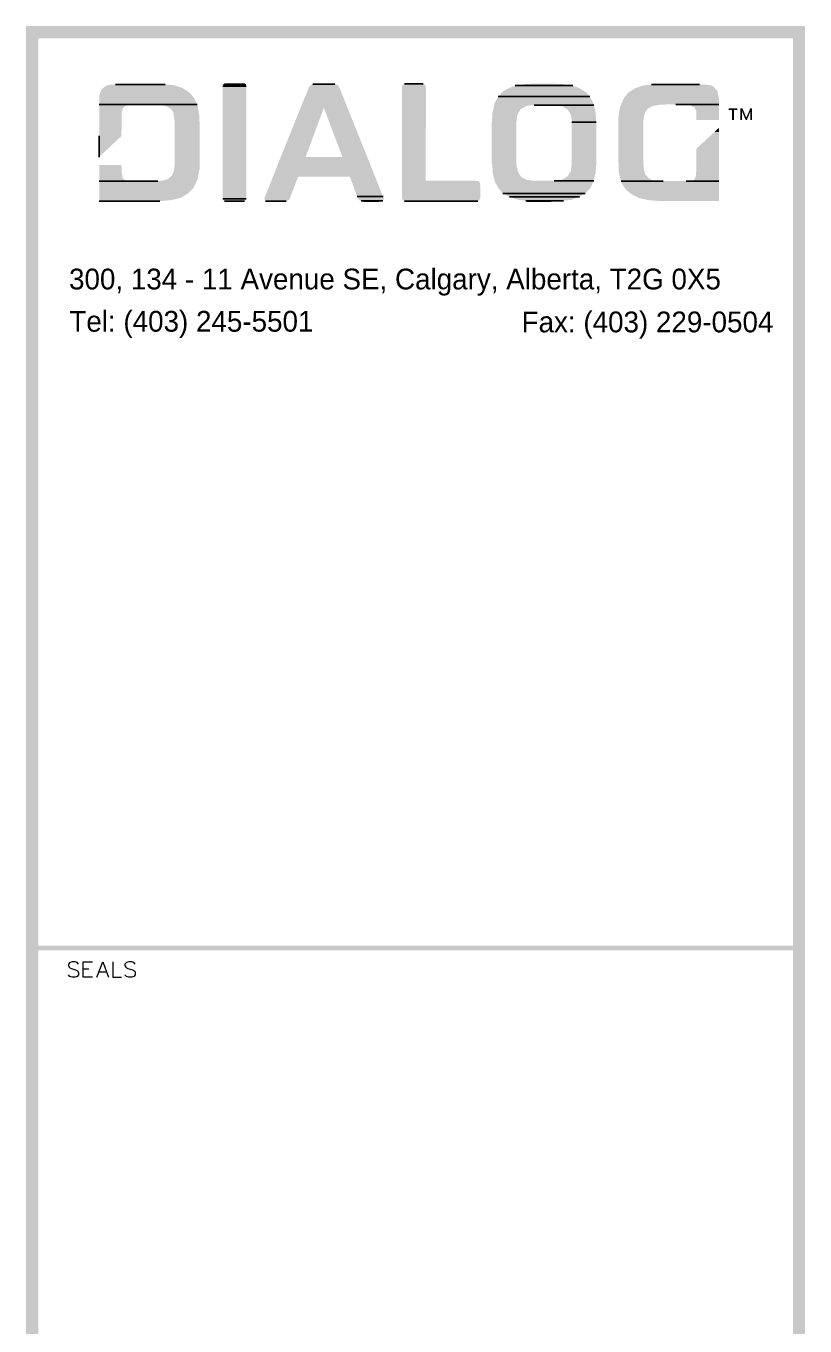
# Model space of a CAD drawing. Header units: inches. Extents: x 0.9 to 46, y 0.8 to 32.4.
# Drawn here: x 42.02 to 46.05, y 25.63 to 32.35 of the extents above; entities that cross this region are included whole.
import ezdxf

# ---------------------------------------------------------------- set-up
doc = ezdxf.new("R2010")
doc.units = ezdxf.units.IN
doc.header["$MEASUREMENT"] = 0
for name, color, linetype in [('PDF_Geometry', 7, 'Continuous'), ('PDF_Solid Fills', 7, 'Continuous'), ('PDF_Text', 7, 'Continuous')]:
    doc.layers.add(name, color=color, linetype=linetype)

msp = doc.modelspace()

# ---------------------------------------------------------------- linework, layer by layer
at = {"layer": 'PDF_Geometry', "color": 9, "lineweight": 20, "true_color": 0xc0c0c0}
for points in [[(42.50254494651688, 32.05119283750216), (42.48435806984266, 32.05119283750216), (42.74247646331786, 32.05119283750216)], [(42.50254494651688, 32.05119283750216), (42.74247646331786, 32.05119283750216)], [(43.04270789114528, 32.04927974277072), (43.1577056171502, 32.04927974277072)], [(43.04270789114528, 32.04927974277072), (43.1577056171502, 32.04927974277072)], [(43.04749374675644, 32.05278812270588), (43.15248361375491, 32.05278812270588)], [(43.04749374675644, 32.05278812270588), (43.15246476067436, 32.05278812270588)], [(43.50757462486161, 32.05278812270588), (43.50406624173588, 32.05278812270588), (43.61764930391841, 32.05278812270588)], [(43.50757462486161, 32.05278812270588), (43.61757464776145, 32.05278812270588)], [(43.98584237325986, 32.0543834079096), (43.97914030572997, 32.0543834079096), (44.07422179889785, 32.0543834079096)], [(43.98584237325986, 32.0543834079096), (44.07422179889785, 32.0543834079096)], [(45.26238834895558, 32.05119283750216), (45.25409411021868, 32.05119283750216), (45.50263767528428, 32.05119283750216)], [(45.29748462343746, 32.05119283750216), (45.26238834895558, 32.05119283750216), (45.30259140576362, 32.05119283750216)], [(45.26238834895558, 32.05119283750216), (45.50263767528428, 32.05119283750216)], [(43.03919951121012, 32.04098550722439), (43.16086489763365, 32.04098550722439)], [(43.03919951121012, 32.04098550722439), (43.16086489763365, 32.04098550722439)], [(44.46251172245767, 31.98770235606829), (44.93583923949559, 31.98770235606829)], [(44.46251172245767, 31.98770235606829), (44.93583923949559, 31.98770235606829)], [(44.55248643329938, 32.04449388715955), (44.54929586289194, 32.04449388715955), (44.84761419598791, 32.04449388715955)], [(44.55248643329938, 32.04449388715955), (44.84761419598791, 32.04449388715955)], [(42.40076762019368, 31.94622494077152), (42.63410295811546, 31.94622494077152)], [(42.40076762019368, 31.94622494077152), (42.63910073460367, 31.94622494077152), (42.63431487899251, 31.94622494077152)], [(42.63910073460367, 31.94622494077152), (42.90742957554393, 31.94622494077152)], [(42.63910073460367, 31.94622494077152), (42.9074328139729, 31.94622494077152)], [(42.66239439360406, 31.94622494077152), (42.90742957554393, 31.94622494077152)], [(42.66239439360406, 31.94622494077152), (42.90739542686886, 31.94622494077152)], [(44.6475648060894, 31.9443087288528), (44.9557757771227, 31.9443087288528)], [(44.6475648060894, 31.9443087288528), (44.95589101095411, 31.9443087288528)], [(45.38076038074599, 31.94622494077152), (45.60250502406331, 31.94622494077152)], [(45.38076038074599, 31.94622494077152), (45.60241792787233, 31.94622494077152)], [(45.39096771102376, 31.94622494077152), (45.60250502406331, 31.94622494077152)], [(45.39096771102376, 31.94622494077152), (45.60262950735834, 31.94622494077152)], [(44.84410581286217, 31.85609132676124), (44.84251052765845, 31.85609132676124), (44.96917679818576, 31.85609132676124)], [(44.84410581286217, 31.85609132676124), (44.96911140106413, 31.85609132676124)], [(42.40076762019368, 31.67607959323777), (42.40076762019368, 31.7844217957539)], [(42.40076762019368, 31.6744188790067), (42.40076762019368, 31.67607647924105)], [(42.40076762019368, 31.55110520243326), (42.70409609642876, 31.55110520243326)], [(42.40076762019368, 31.55110520243326), (42.70418961842854, 31.55110520243326)], [(44.7509405348036, 31.55276280266761), (44.95593468348185, 31.55276280266761)], [(44.7509405348036, 31.55276280266761), (44.95593468348185, 31.55276280266761)], [(45.09743523353895, 31.55110520243326), (45.31410751440366, 31.55110520243326)], [(45.09743523353895, 31.55110520243326), (45.31407621171739, 31.55110520243326)], [(45.43595662344296, 31.55110520243326), (45.43404041152424, 31.55110520243326), (45.60250502406331, 31.55110520243326)], [(45.4474414325873, 31.55110520243326), (45.43595662344296, 31.55110520243326), (45.60250502406331, 31.55110520243326)], [(45.43595662344296, 31.55110520243326), (45.60261416071467, 31.55110520243326)], [(45.4474414325873, 31.55110520243326), (45.602433274516, 31.55110520243326)], [(42.40076762019368, 31.44776063282966), (42.69909839332368, 31.44776063282966)], [(42.40076762019368, 31.44776063282966), (42.71407913917859, 31.44776063282966), (42.69908595328966, 31.44776063282966)], [(42.40076762019368, 31.44776063282966), (42.53576863055864, 31.44776063282966)], [(42.40076762019368, 31.44776063282966), (42.53576863055864, 31.44776063282966)], [(42.40076762019368, 31.44776063282966), (42.69908595328966, 31.44776063282966), (42.53604593579504, 31.44776063282966)], [(43.03919951121012, 31.45943861824989), (43.16086489763365, 31.45943861824989)], [(43.03919951121012, 31.45943861824989), (43.16086489763365, 31.45943861824989)], [(43.04908903196016, 31.44776063282966), (43.15076358043882, 31.44776063282966)], [(43.04908903196016, 31.44776063282966), (43.15246476067436, 31.44776063282966), (43.15086947547064, 31.44776063282966)], [(43.04908903196016, 31.44776063282966), (43.1409799547206, 31.44776063282966)], [(43.04908903196016, 31.44776063282966), (43.15086947547064, 31.44776063282966), (43.1409799547206, 31.44776063282966)], [(43.05929948261578, 31.44776063282966), (43.13930048312611, 31.44776063282966)], [(43.05929948261578, 31.44776063282966), (43.1409799547206, 31.44776063282966), (43.13906374280187, 31.44776063282966)], [(43.26094415452745, 31.44776063282966), (43.3676039628866, 31.44776063282966)], [(43.26094415452745, 31.44776063282966), (43.3676039628866, 31.44776063282966)], [(43.26094415452745, 31.44776063282966), (43.3608083861192, 31.44776063282966)], [(43.26094415452745, 31.44776063282966), (43.36751045364909, 31.44776063282966), (43.3608083861192, 31.44776063282966)], [(43.26764310487005, 31.44776063282966), (43.26931317066298, 31.44776063282966)], [(43.7341051237901, 31.47108544455952), (43.86743619279437, 31.47108544455952)], [(43.7341051237901, 31.47108544455952), (43.86743619279437, 31.47108544455952)], [(43.7542050920052, 31.44942134706073), (43.864279771062, 31.44942134706073)], [(43.7542050920052, 31.44942134706073), (43.86587505626572, 31.44942134706073), (43.864279771062, 31.44942134706073)], [(43.76760611306826, 31.44776063282966), (43.84577508805063, 31.44776063282966)], [(43.76760611306826, 31.44776063282966), (43.84593716902733, 31.44776063282966)], [(43.97914030572997, 31.44776063282966), (44.35403232860459, 31.44776063282966)], [(43.97914030572997, 31.44776063282966), (44.35754382572703, 31.44776063282966), (44.35403232860459, 31.44776063282966)], [(43.98073559093369, 31.44776063282966), (44.35243704340087, 31.44776063282966)], [(43.98073559093369, 31.44776063282966), (44.35403232860459, 31.44776063282966), (44.35243704340087, 31.44776063282966)], [(43.98584237325986, 31.44776063282966), (44.35243704340087, 31.44776063282966)], [(43.98584237325986, 31.44776063282966), (44.35249634015189, 31.44776063282966)], [(44.08761969958305, 31.44776063282966), (44.35243704340087, 31.44776063282966), (44.34924647299342, 31.44776063282966)], [(44.48580538145806, 31.48777051017125), (44.9107868647035, 31.48777051017125)], [(44.48580538145806, 31.48777051017125), (44.91238214990722, 31.48777051017125), (44.9107868647035, 31.48777051017125)], [(44.52090165593994, 31.46942473032845), (44.88255918319278, 31.46942473032845)], [(44.52090165593994, 31.46942473032845), (44.88255918319278, 31.46942473032845)], [(44.60576958126492, 31.44942134706073), (44.7876320944892, 31.44942134706073)], [(44.60576958126492, 31.44942134706073), (44.79911690044297, 31.44942134706073), (44.7876320944892, 31.44942134706073)], [(44.61246853160752, 31.44776063282966), (44.65075537649684, 31.44776063282966)], [(44.61246853160752, 31.44776063282966), (44.73594423172739, 31.44776063282966), (44.65075537649684, 31.44776063282966)], [(44.64596952088568, 31.44776063282966), (44.65075537649684, 31.44776063282966), (44.6475648060894, 31.44776063282966)]]:
    msp.add_lwpolyline(points, close=True, dxfattribs=at)
at = {"layer": 'PDF_Geometry', "lineweight": 9}
for points in [[(42.29420132107204, 27.50450225964652), (42.28750237072944, 27.51283077149073), (42.27601444758839, 27.51614908914672), (42.26101814132161, 27.51614908914672), (42.24921552584011, 27.51283077149073), (42.24251345831023, 27.50450225964652), (42.24251345831023, 27.49783446841451), (42.24602495543267, 27.48950907375759), (42.24921552584011, 27.48615647980372), (42.25750976138644, 27.48283816214773), (42.27920501799584, 27.47451276749081), (42.28750237072944, 27.47116329391479), (42.2910107506646, 27.46784497625881), (42.29420132107204, 27.45948530530399), (42.29420132107204, 27.44949919641601), (42.28750237072944, 27.44117068457179), (42.27601444758839, 27.43782120780521), (42.26101814132161, 27.43782120780521), (42.24921552584011, 27.44117068457179), (42.24251345831023, 27.44949919641601)], [(42.36598915523953, 27.43782120780521), (42.31749186288516, 27.43782120780521), (42.31749186288516, 27.51614908914672), (42.36598915523953, 27.51614908914672)], [(42.31749186288516, 27.47948868857171), (42.34748446903758, 27.47948868857171)], [(42.38927969705264, 27.43782120780521), (42.41927230320506, 27.51614908914672), (42.44926179536078, 27.43782120780521)], [(42.47096016915744, 27.51614908914672), (42.47096016915744, 27.43782120780521), (42.51594596438937, 27.43782120780521)], [(42.58741598902913, 27.50450225964652), (42.57911863629553, 27.51283077149073), (42.56922911235491, 27.51614908914672), (42.55423280927869, 27.51614908914672), (42.54242707660993, 27.51283077149073), (42.53413283787303, 27.50450225964652), (42.53413283787303, 27.49783446841451), (42.53923650620249, 27.48950907375759), (42.54242707660993, 27.48615647980372), (42.54912914413981, 27.48283816214773), (42.57241968276235, 27.47451276749081), (42.57911863629553, 27.47116329391479), (42.58422541862169, 27.46784497625881), (42.58741598902913, 27.45948530530399), (42.58741598902913, 27.44949919641601), (42.57911863629553, 27.44117068457179), (42.56922911235491, 27.43782120780521), (42.55423280927869, 27.43782120780521), (42.54242707660993, 27.44117068457179), (42.53413283787303, 27.44949919641601)], [(42.39917233498996, 27.46449238230493), (42.43745917987929, 27.46449238230493)]]:
    msp.add_lwpolyline(points, dxfattribs=at)
at = {"layer": 'PDF_Solid Fills', "lineweight": 9, "transparency": 33554559}
for points in [[(42.02268502691162, 0.7549814785618252), (42.0858576956272, 0.8183175331974029), (42.02268502691162, 32.35270174100558)], [(42.0858576956272, 0.8183175331974029), (42.02268502691162, 32.35270174100558), (42.0858576956272, 32.28952907228999)], [(42.02268502691162, 32.35270174100558), (42.0858576956272, 32.28952907228999), (46.04758959590169, 32.35270174100558)], [(42.0858576956272, 32.28952907228999), (46.04758959590169, 32.35270174100558), (45.98569128248426, 32.28952907228999)], [(46.04758959590169, 32.35270174100558), (45.98569128248426, 32.28952907228999), (46.04758959590169, 0.7549814785618252)], [(45.98569128248426, 32.28952907228999), (46.04758959590169, 0.7549814785618252), (45.98569128248426, 0.8183175331974029)], [(42.05426980427106, 27.59948716148588), (42.05426980427106, 27.57616234656545), (46.01568389182726, 27.59948716148588)], [(42.05426980427106, 27.57616234656545), (46.01568389182726, 27.59948716148588), (46.01568389182726, 27.57616234656545)]]:
    msp.add_solid(points, dxfattribs=at)
at = {"layer": 'PDF_Solid Fills', "lineweight": 20, "transparency": 33554559}
for points in [[(42.44415813022189, 32.04608917236328), (42.43745917987929, 32.04449388715955), (42.79416432607968, 32.04449388715955)], [(42.45755914809438, 32.04927974277072), (42.44415813022189, 32.04608917236328), (42.78905754375351, 32.04608917236328)], [(42.44415813022189, 32.04608917236328), (42.78905754375351, 32.04608917236328), (42.79416432607968, 32.04449388715955)], [(42.48435806984266, 32.05119283750216), (42.45755914809438, 32.04927974277072), (42.76098114951981, 32.04927974277072)], [(42.45755914809438, 32.04927974277072), (42.76098114951981, 32.04927974277072), (42.78905754375351, 32.04608917236328)], [(42.48435806984266, 32.05119283750216), (42.74247646331786, 32.05119283750216), (42.76098114951981, 32.04927974277072)], [(42.5325375526693, 32.05278812270588), (42.50254494651688, 32.05119283750216), (42.7376906077067, 32.05119283750216)], [(42.5325375526693, 32.05278812270588), (42.70578490363226, 32.05278812270588), (42.7376906077067, 32.05119283750216)], [(43.04270789114528, 32.04927974277072), (43.03919951121012, 32.04098550722439), (43.16075899622069, 32.04098550722439)], [(43.04749374675644, 32.05278812270588), (43.04270789114528, 32.04927974277072), (43.15756842581325, 32.04927974277072)], [(43.04270789114528, 32.04927974277072), (43.15756842581325, 32.04927974277072), (43.16075899622069, 32.04098550722439)], [(43.05929948261578, 32.0543834079096), (43.04749374675644, 32.05278812270588), (43.14927419026692, 32.05278812270588)], [(43.04749374675644, 32.05278812270588), (43.15246476067436, 32.05278812270588), (43.15756842581325, 32.04927974277072)], [(43.05929948261578, 32.0543834079096), (43.1409799547206, 32.0543834079096), (43.14927419026692, 32.05278812270588)], [(43.49257831859482, 32.04608917236328), (43.48906993865966, 32.04289860195583), (43.63743146260579, 32.04289860195583)], [(43.50406624173588, 32.05278812270588), (43.49257831859482, 32.04608917236328), (43.63583617740207, 32.04608917236328)], [(43.49257831859482, 32.04608917236328), (43.63583617740207, 32.04608917236328), (43.63743146260579, 32.04289860195583)], [(43.50406624173588, 32.05278812270588), (43.61764930391841, 32.05278812270588), (43.63583617740207, 32.04608917236328)], [(43.51268140718777, 32.0543834079096), (43.50757462486161, 32.05278812270588), (43.61095035038524, 32.05278812270588)], [(43.51268140718777, 32.0543834079096), (43.60743885326279, 32.0543834079096), (43.61095035038524, 32.05278812270588)], [(43.96925078497992, 32.047684457567), (43.96574240504476, 32.03939022202067), (44.08761969958305, 32.03939022202067)], [(43.97914030572997, 32.05278812270588), (43.96925078497992, 32.04927974277072), (44.08251603444417, 32.04927974277072)], [(43.96925078497992, 32.04927974277072), (43.96925078497992, 32.047684457567), (44.08570660485161, 32.047684457567)], [(43.96925078497992, 32.04927974277072), (44.08251603444417, 32.04927974277072), (44.08570660485161, 32.047684457567)], [(43.96925078497992, 32.047684457567), (44.08570660485161, 32.047684457567), (44.08761969958305, 32.03939022202067)], [(43.97914030572997, 32.0543834079096), (43.97914030572997, 32.05278812270588), (44.07741236930529, 32.05278812270588)], [(43.97914030572997, 32.0543834079096), (44.07422179889785, 32.0543834079096), (44.07741236930529, 32.05278812270588)], [(43.97914030572997, 32.05278812270588), (44.07741236930529, 32.05278812270588), (44.08251603444417, 32.04927974277072)], [(44.59428477531115, 32.05119283750216), (44.55248643329938, 32.04449388715955), (44.84251052765845, 32.04449388715955)], [(44.59747534571859, 32.05278812270588), (44.59428477531115, 32.05119283750216), (44.80262839756541, 32.05119283750216)], [(44.59428477531115, 32.05119283750216), (44.80262839756541, 32.05119283750216), (44.84251052765845, 32.04449388715955)], [(44.65075537649684, 32.0543834079096), (44.59747534571859, 32.05278812270588), (44.78922737969292, 32.05278812270588)], [(44.59747534571859, 32.05278812270588), (44.78922737969292, 32.05278812270588), (44.80262839756541, 32.05119283750216)], [(44.65075537649684, 32.0543834079096), (44.7509405348036, 32.0543834079096), (44.78922737969292, 32.05278812270588)], [(45.21931564845509, 32.04608917236328), (45.21070048300319, 32.04449388715955), (45.56262289397027, 32.04449388715955)], [(45.24739204268879, 32.04927974277072), (45.21931564845509, 32.04608917236328), (45.56070668205155, 32.04608917236328)], [(45.21931564845509, 32.04608917236328), (45.56070668205155, 32.04608917236328), (45.56262289397027, 32.04449388715955)], [(45.25409411021868, 32.05119283750216), (45.24739204268879, 32.04927974277072), (45.53741614023844, 32.04927974277072)], [(45.24739204268879, 32.04927974277072), (45.53741614023844, 32.04927974277072), (45.56070668205155, 32.04608917236328)], [(45.25409411021868, 32.05119283750216), (45.50263767528428, 32.05119283750216), (45.53741614023844, 32.04927974277072)], [(42.40268071492513, 31.99759188000891), (42.40076762019368, 31.98259557374212), (42.88924270206027, 31.98259557374212)], [(42.40076762019368, 31.98259557374212), (42.40076762019368, 31.97780971813096), (42.89243327246771, 31.97780971813096)], [(42.40076762019368, 31.98259557374212), (42.88924270206027, 31.98259557374212), (42.89243327246771, 31.97780971813096)], [(42.40746657053629, 32.0109928978814), (42.40268071492513, 31.99759188000891), (42.8774369693915, 31.99759188000891)], [(42.40268071492513, 31.99759188000891), (42.8774369693915, 31.99759188000891), (42.88924270206027, 31.98259557374212)], [(42.4141655208789, 32.02598920095761), (42.40746657053629, 32.0109928978814), (42.86435687504344, 32.0109928978814)], [(42.40746657053629, 32.0109928978814), (42.86435687504344, 32.0109928978814), (42.8774369693915, 31.99759188000891)], [(42.4224628736125, 32.03268815449078), (42.4141655208789, 32.02598920095761), (42.8407454097059, 32.02598920095761)], [(42.4141655208789, 32.02598920095761), (42.8407454097059, 32.02598920095761), (42.86435687504344, 32.0109928978814)], [(42.43745917987929, 32.04449388715955), (42.4224628736125, 32.03268815449078), (42.83085588576528, 32.03268815449078)], [(42.4224628736125, 32.03268815449078), (42.83085588576528, 32.03268815449078), (42.8407454097059, 32.02598920095761)], [(42.43745917987929, 32.04449388715955), (42.79416432607968, 32.04449388715955), (42.83085588576528, 32.03268815449078)], [(43.03919951121012, 32.04098550722439), (43.03919951121012, 32.03109286928706), (43.16075899622069, 32.03109286928706)], [(43.03919951121012, 32.04098550722439), (43.16075899622069, 32.04098550722439), (43.16075899622069, 32.03109286928706)], [(43.03919951121012, 32.03109286928706), (43.03919951121012, 32.02949758408334), (43.16075899622069, 32.02949758408334)], [(43.03919951121012, 32.03109286928706), (43.16075899622069, 32.03109286928706), (43.16075899622069, 32.02949758408334)], [(43.03919951121012, 32.02949758408334), (43.03919951121012, 32.00939761267767), (43.16075899622069, 32.00939761267767)], [(43.03919951121012, 32.02949758408334), (43.16075899622069, 32.02949758408334), (43.16075899622069, 32.00939761267767)], [(43.03919951121012, 32.00939761267767), (43.03919951121012, 31.80274586376508), (43.16075899622069, 31.80274586376508)], [(43.03919951121012, 32.00939761267767), (43.16075899622069, 32.00939761267767), (43.16075899622069, 31.80274586376508)], [(43.48268879784477, 32.02949758408334), (43.44089357302029, 31.92931554296387), (43.68433346975644, 31.92931554296387)], [(43.48906993865966, 32.04289860195583), (43.48268879784477, 32.03109286928706), (43.64253512774467, 32.03109286928706)], [(43.48268879784477, 32.03109286928706), (43.48268879784477, 32.02949758408334), (43.64413041294839, 32.02949758408334)], [(43.48268879784477, 32.03109286928706), (43.64253512774467, 32.03109286928706), (43.64413041294839, 32.02949758408334)], [(43.48268879784477, 32.02949758408334), (43.64413041294839, 32.02949758408334), (43.68433346975644, 31.92931554296387)], [(43.48906993865966, 32.04289860195583), (43.63743146260579, 32.04289860195583), (43.64253512774467, 32.03109286928706)], [(43.96574240504476, 32.03939022202067), (43.96574240504476, 32.03268815449078), (44.08921498478677, 32.03268815449078)], [(43.96574240504476, 32.03939022202067), (44.08761969958305, 32.03939022202067), (44.08921498478677, 32.03268815449078)], [(43.96574240504476, 32.03268815449078), (43.96574240504476, 32.03109286928706), (44.08921498478677, 32.03109286928706)], [(43.96574240504476, 32.03268815449078), (44.08921498478677, 32.03268815449078), (44.08921498478677, 32.03109286928706)], [(43.96574240504476, 32.03109286928706), (43.96574240504476, 31.55276280266761), (44.08761969958305, 31.55276280266761)], [(43.96574240504476, 32.03109286928706), (44.08921498478677, 32.03109286928706), (44.08761969958305, 31.55276280266761)], [(44.46251172245767, 31.98770235606829), (44.4443279661613, 31.95451917950842), (44.95418049191898, 31.95451917950842)], [(44.48421009625434, 32.0109928978814), (44.46251172245767, 31.98770235606829), (44.93599361843533, 31.98770235606829)], [(44.46251172245767, 31.98770235606829), (44.93599361843533, 31.98770235606829), (44.95418049191898, 31.95451917950842)], [(44.48931376139323, 32.01609656302028), (44.48421009625434, 32.0109928978814), (44.91589364702966, 32.0109928978814)], [(44.48421009625434, 32.0109928978814), (44.91589364702966, 32.0109928978814), (44.93599361843533, 31.98770235606829)], [(44.5173901588175, 32.03109286928706), (44.48931376139323, 32.01609656302028), (44.90600100909233, 32.01609656302028)], [(44.48931376139323, 32.01609656302028), (44.90600100909233, 32.01609656302028), (44.91589364702966, 32.0109928978814)], [(44.52090165593994, 32.03268815449078), (44.5173901588175, 32.03109286928706), (44.8823926577515, 32.03109286928706)], [(44.5173901588175, 32.03109286928706), (44.8823926577515, 32.03109286928706), (44.90600100909233, 32.01609656302028)], [(44.54929586289194, 32.04449388715955), (44.52090165593994, 32.03268815449078), (44.87920208734405, 32.03268815449078)], [(44.52090165593994, 32.03268815449078), (44.87920208734405, 32.03268815449078), (44.8823926577515, 32.03109286928706)], [(44.54929586289194, 32.04449388715955), (44.84761419598791, 32.04449388715955), (44.87920208734405, 32.03268815449078)], [(45.11402682500945, 31.98259557374212), (45.11083625460201, 31.97780971813096), (45.60250502406331, 31.97780971813096)], [(45.13572207842827, 32.00939761267767), (45.11402682500945, 31.98259557374212), (45.60250502406331, 31.98259557374212)], [(45.11402682500945, 31.98259557374212), (45.60250502406331, 31.98259557374212), (45.60250502406331, 31.97780971813096)], [(45.14593252908389, 32.01609656302028), (45.13572207842827, 32.00939761267767), (45.59580295653343, 32.00939761267767)], [(45.13572207842827, 32.00939761267767), (45.59580295653343, 32.00939761267767), (45.60250502406331, 31.98259557374212)], [(45.16922306770643, 32.03109286928706), (45.14593252908389, 32.01609656302028), (45.59580295653343, 32.01609656302028)], [(45.14593252908389, 32.01609656302028), (45.59580295653343, 32.01609656302028), (45.59580295653343, 32.00939761267767)], [(45.18932615629937, 32.03779493681695), (45.16922306770643, 32.03109286928706), (45.58240193547037, 32.03109286928706)], [(45.16922306770643, 32.03109286928706), (45.58240193547037, 32.03109286928706), (45.59580295653343, 32.01609656302028)], [(45.21070048300319, 32.04449388715955), (45.18932615629937, 32.03779493681695), (45.5776160798592, 32.03779493681695)], [(45.18932615629937, 32.03779493681695), (45.5776160798592, 32.03779493681695), (45.58240193547037, 32.03109286928706)], [(45.21070048300319, 32.04449388715955), (45.56262289397027, 32.04449388715955), (45.5776160798592, 32.03779493681695)], [(42.40076762019368, 31.97780971813096), (42.40076762019368, 31.96760238785319), (42.8975369376066, 31.96760238785319)], [(42.40076762019368, 31.97780971813096), (42.89243327246771, 31.97780971813096), (42.8975369376066, 31.96760238785319)], [(42.40076762019368, 31.96760238785319), (42.40076762019368, 31.94622494077152), (42.90742957554393, 31.94622494077152)], [(42.40076762019368, 31.96760238785319), (42.8975369376066, 31.96760238785319), (42.90742957554393, 31.94622494077152)], [(42.40076762019368, 31.94622494077152), (42.40076762019368, 31.9443087288528), (42.5609317596213, 31.9443087288528)], [(42.40076762019368, 31.94622494077152), (42.63431487899251, 31.94622494077152), (42.5609317596213, 31.9443087288528)], [(42.40076762019368, 31.9443087288528), (42.40076762019368, 31.93952287324164), (42.53604593579504, 31.93952287324164)], [(42.40076762019368, 31.9443087288528), (42.5609317596213, 31.9443087288528), (42.53604593579504, 31.93952287324164)], [(42.40076762019368, 31.93952287324164), (42.40076762019368, 31.92612497255643), (42.52264491473198, 31.92612497255643)], [(42.40076762019368, 31.93952287324164), (42.53604593579504, 31.93952287324164), (42.52264491473198, 31.92612497255643)], [(42.40076762019368, 31.92612497255643), (42.40076762019368, 31.90953338108592), (42.51754124959309, 31.90953338108592)], [(42.40076762019368, 31.92612497255643), (42.52264491473198, 31.92612497255643), (42.51754124959309, 31.90953338108592)], [(42.68089907661543, 31.94622494077152), (42.70769799836371, 31.9443087288528), (42.90742957554393, 31.9443087288528)], [(42.68089907661543, 31.94622494077152), (42.90742957554393, 31.94622494077152), (42.90742957554393, 31.9443087288528)], [(42.70769799836371, 31.9443087288528), (42.72907544544537, 31.94271344364908), (42.90934267346594, 31.94271344364908)], [(42.70769799836371, 31.9443087288528), (42.90742957554393, 31.9443087288528), (42.90934267346594, 31.94271344364908)], [(42.72907544544537, 31.94271344364908), (42.74917541366047, 31.9376097785102), (42.90934267346594, 31.9376097785102)], [(42.72907544544537, 31.94271344364908), (42.90934267346594, 31.94271344364908), (42.90934267346594, 31.9376097785102)], [(42.74917541366047, 31.9376097785102), (42.76576700513098, 31.92772025776015), (42.91093795866966, 31.92772025776015)], [(42.74917541366047, 31.9376097785102), (42.90934267346594, 31.9376097785102), (42.91093795866966, 31.92772025776015)], [(42.76576700513098, 31.92772025776015), (42.77757273779974, 31.91782761982282), (42.91253324387338, 31.91782761982282)], [(42.76576700513098, 31.92772025776015), (42.91093795866966, 31.92772025776015), (42.91253324387338, 31.91782761982282)], [(42.77757273779974, 31.91782761982282), (42.78586697334607, 31.89941952175882), (42.91572381428082, 31.89941952175882)], [(42.77757273779974, 31.91782761982282), (42.91253324387338, 31.91782761982282), (42.91572381428082, 31.89941952175882)], [(43.44089357302029, 31.92772025776015), (43.33911312950981, 31.67607959323777), (43.46769249476856, 31.67607959323777)], [(43.44089357302029, 31.92931554296387), (43.44089357302029, 31.92772025776015), (43.56085777282714, 31.92772025776015)], [(43.44089357302029, 31.92931554296387), (43.56245305803087, 31.92931554296387), (43.56085777282714, 31.92772025776015)], [(43.44089357302029, 31.92772025776015), (43.56085777282714, 31.92772025776015), (43.46769249476856, 31.67607959323777)], [(43.56245305803087, 31.92931554296387), (43.56245305803087, 31.92772025776015), (43.68433346975644, 31.92772025776015)], [(43.56245305803087, 31.92931554296387), (43.68433346975644, 31.92931554296387), (43.68433346975644, 31.92772025776015)], [(43.56245305803087, 31.92772025776015), (43.65753143401145, 31.67607959323777), (43.78579298655192, 31.67607959323777)], [(43.56245305803087, 31.92772025776015), (43.68433346975644, 31.92772025776015), (43.78579298655192, 31.67607959323777)], [(44.43762589863141, 31.92261347543398), (44.43252223030196, 31.90442659875976), (44.5674827363756, 31.90442659875976)], [(44.44081646903886, 31.93952287324164), (44.43762589863141, 31.92261347543398), (44.57737225712564, 31.92261347543398)], [(44.43762589863141, 31.92261347543398), (44.57737225712564, 31.92261347543398), (44.5674827363756, 31.90442659875976)], [(44.44241175424258, 31.9443087288528), (44.44081646903886, 31.93952287324164), (44.60927796120008, 31.93952287324164)], [(44.44081646903886, 31.93952287324164), (44.60927796120008, 31.93952287324164), (44.57737225712564, 31.92261347543398)], [(44.4443279661613, 31.95260608158641), (44.44241175424258, 31.9443087288528), (44.9557757771227, 31.9443087288528)], [(44.44241175424258, 31.9443087288528), (44.6475648060894, 31.9443087288528), (44.60927796120008, 31.93952287324164)], [(44.4443279661613, 31.95451917950842), (44.4443279661613, 31.95260608158641), (44.95418049191898, 31.95260608158641)], [(44.4443279661613, 31.95451917950842), (44.95418049191898, 31.95451917950842), (44.95418049191898, 31.95260608158641)], [(44.4443279661613, 31.95260608158641), (44.95418049191898, 31.95260608158641), (44.9557757771227, 31.9443087288528)], [(44.7509405348036, 31.9443087288528), (44.78922737969292, 31.93952287324164), (44.95737106232642, 31.93952287324164)], [(44.7509405348036, 31.9443087288528), (44.9557757771227, 31.9443087288528), (44.95737106232642, 31.93952287324164)], [(44.78922737969292, 31.93952287324164), (44.82081527423964, 31.92101819023026), (44.96247473065588, 31.92101819023026)], [(44.78922737969292, 31.93952287324164), (44.95737106232642, 31.93952287324164), (44.96247473065588, 31.92101819023026)], [(44.82081527423964, 31.92101819023026), (44.83070479498969, 31.90602188396348), (44.96598622777832, 31.90602188396348)], [(44.82081527423964, 31.92101819023026), (44.96247473065588, 31.92101819023026), (44.96598622777832, 31.90602188396348)], [(45.09073628319634, 31.92772025776015), (45.0875457127889, 31.90602188396348), (45.22091093365881, 31.90602188396348)], [(45.09264937792778, 31.93601449330647), (45.09073628319634, 31.92772025776015), (45.23750252193874, 31.92772025776015)], [(45.09073628319634, 31.92772025776015), (45.23750252193874, 31.92772025776015), (45.22091093365881, 31.90602188396348)], [(45.0942446631315, 31.93952287324164), (45.09264937792778, 31.93601449330647), (45.25409411021868, 31.93601449330647)], [(45.09264937792778, 31.93601449330647), (45.25409411021868, 31.93601449330647), (45.23750252193874, 31.92772025776015)], [(45.09743523353895, 31.94622494077152), (45.0942446631315, 31.93952287324164), (45.25919777854813, 31.93952287324164)], [(45.0942446631315, 31.93952287324164), (45.25919777854813, 31.93952287324164), (45.25409411021868, 31.93601449330647)], [(45.10924096939829, 31.9743013381958), (45.09743523353895, 31.94782022597524), (45.60250502406331, 31.94782022597524)], [(45.09743523353895, 31.94782022597524), (45.09743523353895, 31.94622494077152), (45.30259140576362, 31.94622494077152)], [(45.09743523353895, 31.94782022597524), (45.34917248619927, 31.94782022597524), (45.30259140576362, 31.94622494077152)], [(45.09743523353895, 31.94622494077152), (45.30259140576362, 31.94622494077152), (45.25919777854813, 31.93952287324164)], [(45.11083625460201, 31.97780971813096), (45.10924096939829, 31.9743013381958), (45.60250502406331, 31.9743013381958)], [(45.10924096939829, 31.9743013381958), (45.60250502406331, 31.9743013381958), (45.60250502406331, 31.94782022597524)], [(45.11083625460201, 31.97780971813096), (45.60250502406331, 31.97780971813096), (45.60250502406331, 31.9743013381958)], [(45.34917248619927, 31.94782022597524), (45.38076038074599, 31.94622494077152), (45.60250502406331, 31.94622494077152)], [(45.34917248619927, 31.94782022597524), (45.60250502406331, 31.94782022597524), (45.60250502406331, 31.94622494077152)], [(45.42765927070936, 31.94622494077152), (45.45573878532091, 31.94271344364908), (45.60250502406331, 31.94271344364908)], [(45.42765927070936, 31.94622494077152), (45.60250502406331, 31.94622494077152), (45.60250502406331, 31.94271344364908)], [(45.45573878532091, 31.94271344364908), (45.475838753536, 31.93282392289903), (45.60250502406331, 31.93282392289903)], [(45.45573878532091, 31.94271344364908), (45.60250502406331, 31.94271344364908), (45.60250502406331, 31.93282392289903)], [(45.475838753536, 31.93282392289903), (45.48572827747662, 31.91272395149337), (45.60250502406331, 31.91272395149337)], [(45.475838753536, 31.93282392289903), (45.60250502406331, 31.93282392289903), (45.60250502406331, 31.91272395149337)], [(45.48572827747662, 31.91272395149337), (45.48572827747662, 31.90107712518374), (45.60250502406331, 31.90107712518374)], [(45.48572827747662, 31.91272395149337), (45.60250502406331, 31.91272395149337), (45.60250502406331, 31.90107712518374)], [(45.65418976963785, 31.92772025776015), (45.65259448443413, 31.91942290502654), (45.69758339685333, 31.91942290502654)], [(45.65418976963785, 31.92772025776015), (45.69758339685333, 31.92772025776015), (45.69758339685333, 31.91942290502654)], [(45.67078136110835, 31.91942290502654), (45.67078136110835, 31.86776931537204), (45.68067399904568, 31.86776931537204)], [(45.67078136110835, 31.91942290502654), (45.68067399904568, 31.91942290502654), (45.68067399904568, 31.86776931537204)], [(45.71417498832384, 31.92772025776015), (45.71417498832384, 31.91272395149337), (45.73076345941649, 31.91272395149337)], [(45.71417498832384, 31.92772025776015), (45.72406450907389, 31.92772025776015), (45.73076345941649, 31.91272395149337)], [(45.71417498832384, 31.91272395149337), (45.71417498832384, 31.86776931537204), (45.72246922387016, 31.86776931537204)], [(45.71417498832384, 31.91272395149337), (45.72246922387016, 31.91272395149337), (45.72246922387016, 31.86776931537204)], [(45.72246922387016, 31.91272395149337), (45.73587024174266, 31.87941302768495), (45.74416448047955, 31.87941302768495)], [(45.72246922387016, 31.91272395149337), (45.73076345941649, 31.91272395149337), (45.74416448047955, 31.87941302768495)], [(45.75916078355577, 31.91272395149337), (45.74416448047955, 31.87941302768495), (45.75246183321316, 31.87941302768495)], [(45.75916078355577, 31.91272395149337), (45.76585973389837, 31.91272395149337), (45.75246183321316, 31.87941302768495)], [(45.76426444869465, 31.92772025776015), (45.75916078355577, 31.91272395149337), (45.77415708663198, 31.91272395149337)], [(45.76426444869465, 31.92772025776015), (45.77415708663198, 31.92772025776015), (45.77415708663198, 31.91272395149337)], [(45.76585973389837, 31.91272395149337), (45.76585973389837, 31.86776931537204), (45.77415708663198, 31.86776931537204)], [(45.76585973389837, 31.91272395149337), (45.77415708663198, 31.91272395149337), (45.77415708663198, 31.86776931537204)], [(42.40076762019368, 31.90953338108592), (42.40076762019368, 31.80440346399943), (42.51594596438937, 31.80440346399943)], [(42.40076762019368, 31.90953338108592), (42.51754124959309, 31.90953338108592), (42.51594596438937, 31.80440346399943)], [(42.78586697334607, 31.89941952175882), (42.78586697334607, 31.89109101310518), (42.91764002619954, 31.89109101310518)], [(42.78586697334607, 31.89941952175882), (42.91572381428082, 31.89941952175882), (42.91764002619954, 31.89109101310518)], [(42.78586697334607, 31.89109101310518), (42.79097375567223, 31.85940964441723), (42.91923531140327, 31.85940964441723)], [(42.78586697334607, 31.89109101310518), (42.91764002619954, 31.89109101310518), (42.91923531140327, 31.85940964441723)], [(42.79097375567223, 31.85940964441723), (42.79097375567223, 31.85774893018616), (42.91923531140327, 31.85774893018616)], [(42.79097375567223, 31.85940964441723), (42.91923531140327, 31.85940964441723), (42.91923531140327, 31.85774893018616)], [(42.79097375567223, 31.85774893018616), (42.79097375567223, 31.68941518208291), (42.91923531140327, 31.68941518208291)], [(42.79097375567223, 31.85774893018616), (42.91923531140327, 31.85774893018616), (42.91923531140327, 31.68941518208291)], [(44.43252223030196, 31.89275173052682), (44.42933165989452, 31.85443061253018), (44.55599793042182, 31.85443061253018)], [(44.42933165989452, 31.85443061253018), (44.42933165989452, 31.85274185318523), (44.55599793042182, 31.85274185318523)], [(44.42933165989452, 31.85443061253018), (44.55599793042182, 31.85443061253018), (44.55599793042182, 31.85274185318523)], [(44.42933165989452, 31.85274185318523), (44.42933165989452, 31.64608698708534), (44.55599793042182, 31.64608698708534)], [(44.42933165989452, 31.85274185318523), (44.55599793042182, 31.85274185318523), (44.55599793042182, 31.64608698708534)], [(44.43252223030196, 31.90442659875976), (44.43252223030196, 31.89275173052682), (44.56078378603299, 31.89275173052682)], [(44.43252223030196, 31.90442659875976), (44.5674827363756, 31.90442659875976), (44.56078378603299, 31.89275173052682)], [(44.43252223030196, 31.89275173052682), (44.56078378603299, 31.89275173052682), (44.55599793042182, 31.85443061253018)], [(44.83070479498969, 31.90602188396348), (44.83740374533229, 31.89440933076117), (44.96598622777832, 31.89440933076117)], [(44.83070479498969, 31.90602188396348), (44.96598622777832, 31.90602188396348), (44.96598622777832, 31.89440933076117)], [(44.83740374533229, 31.89440933076117), (44.84410581286217, 31.85609132676124), (44.96917679818576, 31.85609132676124)], [(44.83740374533229, 31.89440933076117), (44.96598622777832, 31.89440933076117), (44.96917679818576, 31.85609132676124)], [(44.84251052765845, 31.85609132676124), (44.84251052765845, 31.84109502368503), (44.96917679818576, 31.84109502368503)], [(44.84251052765845, 31.85609132676124), (44.96917679818576, 31.85609132676124), (44.96917679818576, 31.84109502368503)], [(45.08403733285373, 31.88273134534094), (45.08244204765001, 31.85940964441723), (45.21261669492191, 31.85940964441723)], [(45.08244204765001, 31.85940964441723), (45.08244204765001, 31.85443061253018), (45.21261669492191, 31.85443061253018)], [(45.08244204765001, 31.85940964441723), (45.21261669492191, 31.85940964441723), (45.21261669492191, 31.85443061253018)], [(45.08244204765001, 31.85443061253018), (45.08244204765001, 31.85274185318523), (45.21261669492191, 31.85274185318523)], [(45.08244204765001, 31.85443061253018), (45.21261669492191, 31.85443061253018), (45.21261669492191, 31.85274185318523)], [(45.08244204765001, 31.85274185318523), (45.08403733285373, 31.63941919266276), (45.21261669492191, 31.63941919266276)], [(45.08244204765001, 31.85274185318523), (45.21261669492191, 31.85274185318523), (45.21261669492191, 31.63941919266276)], [(45.0875457127889, 31.90602188396348), (45.08403733285373, 31.88774153633859), (45.21580726532935, 31.88774153633859)], [(45.08403733285373, 31.88774153633859), (45.08403733285373, 31.88273134534094), (45.21421198012563, 31.88273134534094)], [(45.08403733285373, 31.88774153633859), (45.21580726532935, 31.88774153633859), (45.21421198012563, 31.88273134534094)], [(45.08403733285373, 31.88273134534094), (45.21421198012563, 31.88273134534094), (45.21261669492191, 31.85940964441723)], [(45.0875457127889, 31.90602188396348), (45.22091093365881, 31.90602188396348), (45.21580726532935, 31.88774153633859)], [(45.48572827747662, 31.90107712518374), (45.48572827747662, 31.86607743883981), (45.60250502406331, 31.86607743883981)], [(45.48572827747662, 31.90107712518374), (45.60250502406331, 31.90107712518374), (45.60250502406331, 31.86607743883981)], [(45.73587024174266, 31.87941302768495), (45.74097391007211, 31.86776931537204), (45.747355050887, 31.86776931537204)], [(45.73587024174266, 31.87941302768495), (45.75246183321316, 31.87941302768495), (45.747355050887, 31.86776931537204)], [(42.40076762019368, 31.80440346399943), (42.40076762019368, 31.78443123984231), (42.51594596438937, 31.78443123984231)], [(42.40076762019368, 31.80440346399943), (42.51594596438937, 31.80440346399943), (42.51594596438937, 31.78443123984231)], [(42.40076762019368, 31.78443123984231), (42.51594596438937, 31.78443123984231), (42.40076762019368, 31.67607959323777)], [(43.03919951121012, 31.80274586376508), (43.03919951121012, 31.72441486842685), (43.16075899622069, 31.72441486842685)], [(43.03919951121012, 31.80274586376508), (43.16075899622069, 31.80274586376508), (43.16075899622069, 31.72441486842685)], [(44.84251052765845, 31.84109502368503), (44.84251052765845, 31.64774770450697), (44.96917679818576, 31.64774770450697)], [(44.84251052765845, 31.84109502368503), (44.96917679818576, 31.84109502368503), (44.96917679818576, 31.64774770450697)], [(45.57921136506292, 31.80440346399943), (45.48572827747662, 31.71774707400428), (45.60250502406331, 31.71774707400428)], [(45.60250502406331, 31.82609872060882), (45.57921136506292, 31.80440346399943), (45.60250502406331, 31.80440346399943)], [(45.57921136506292, 31.80440346399943), (45.60250502406331, 31.80440346399943), (45.60250502406331, 31.71774707400428)], [(43.03919951121012, 31.72441486842685), (43.03919951121012, 31.47941083921644), (43.16075899622069, 31.47941083921644)], [(43.03919951121012, 31.72441486842685), (43.16075899622069, 31.72441486842685), (43.16075899622069, 31.47941083921644)], [(45.48572827747662, 31.71774707400428), (45.48572827747662, 31.60607710974375), (45.60250502406331, 31.60607710974375)], [(45.48572827747662, 31.71774707400428), (45.60250502406331, 31.71774707400428), (45.60250502406331, 31.60607710974375)], [(42.79097375567223, 31.68941518208291), (42.79097375567223, 31.64774770450697), (42.91923531140327, 31.64774770450697)], [(42.79097375567223, 31.68941518208291), (42.91923531140327, 31.68941518208291), (42.91923531140327, 31.64774770450697)], [(42.79097375567223, 31.64774770450697), (42.79097375567223, 31.63275139824019), (42.91923531140327, 31.63275139824019)], [(42.79097375567223, 31.64774770450697), (42.91923531140327, 31.64774770450697), (42.91923531140327, 31.63275139824019)], [(43.33911312950981, 31.67607959323777), (43.29923099941677, 31.5744269001664), (43.82599292617268, 31.5744269001664)], [(43.33911312950981, 31.67607959323777), (43.78579298655192, 31.67607959323777), (43.82599292617268, 31.5744269001664)], [(44.42933165989452, 31.64608698708534), (44.43092694509824, 31.64107679289711), (44.55599793042182, 31.64107679289711)], [(44.42933165989452, 31.64608698708534), (44.55599793042182, 31.64608698708534), (44.55599793042182, 31.64107679289711)], [(44.84251052765845, 31.64774770450697), (44.84251052765845, 31.64107679289711), (44.96917679818576, 31.64107679289711)], [(44.84251052765845, 31.64774770450697), (44.96917679818576, 31.64774770450697), (44.96917679818576, 31.64107679289711)], [(42.40076762019368, 31.63440900166511), (42.40076762019368, 31.6294330805842), (42.51594596438937, 31.6294330805842)], [(42.40076762019368, 31.63440900166511), (42.51594596438937, 31.63440900166511), (42.51594596438937, 31.6294330805842)], [(42.40076762019368, 31.6294330805842), (42.40076762019368, 31.5927415208986), (42.51754124959309, 31.5927415208986)], [(42.40076762019368, 31.6294330805842), (42.51594596438937, 31.6294330805842), (42.51754124959309, 31.5927415208986)], [(42.40076762019368, 31.5927415208986), (42.40076762019368, 31.56609838832219), (42.52264491473198, 31.56609838832219)], [(42.40076762019368, 31.5927415208986), (42.51754124959309, 31.5927415208986), (42.52264491473198, 31.56609838832219)], [(42.78076330820719, 31.58776248582098), (42.76927850225342, 31.57273502363417), (42.91093795866966, 31.57273502363417)], [(42.78746225854979, 31.60607710974375), (42.78076330820719, 31.58776248582098), (42.9141285290771, 31.58776248582098)], [(42.78076330820719, 31.58776248582098), (42.9141285290771, 31.58776248582098), (42.91093795866966, 31.57273502363417)], [(42.79097375567223, 31.63275139824019), (42.78746225854979, 31.61274490416632), (42.91923531140327, 31.61274490416632)], [(42.78746225854979, 31.61274490416632), (42.78746225854979, 31.60607710974375), (42.91764002619954, 31.60607710974375)], [(42.78746225854979, 31.61274490416632), (42.91923531140327, 31.61274490416632), (42.91764002619954, 31.60607710974375)], [(42.78746225854979, 31.60607710974375), (42.91764002619954, 31.60607710974375), (42.9141285290771, 31.58776248582098)], [(42.79097375567223, 31.63275139824019), (42.91923531140327, 31.63275139824019), (42.91923531140327, 31.61274490416632)], [(44.43092694509824, 31.64107679289711), (44.43411751550568, 31.60110118866285), (44.56429216596815, 31.60110118866285)], [(44.43092694509824, 31.64107679289711), (44.55599793042182, 31.64107679289711), (44.56429216596815, 31.60110118866285)], [(44.43411751550568, 31.60110118866285), (44.43411751550568, 31.59443339743084), (44.5674827363756, 31.59443339743084)], [(44.43411751550568, 31.60110118866285), (44.56429216596815, 31.60110118866285), (44.5674827363756, 31.59443339743084)], [(44.43411751550568, 31.59443339743084), (44.43922118383513, 31.57273502363417), (44.58088375424808, 31.57273502363417)], [(44.43411751550568, 31.59443339743084), (44.5674827363756, 31.59443339743084), (44.58088375424808, 31.57273502363417)], [(44.82081527423964, 31.57608761758804), (44.79082266489664, 31.55777299366527), (44.95737106232642, 31.55777299366527)], [(44.83261788972113, 31.59443339743084), (44.82081527423964, 31.57608761758804), (44.96087944545216, 31.57608761758804)], [(44.82081527423964, 31.57608761758804), (44.96087944545216, 31.57608761758804), (44.95737106232642, 31.55777299366527)], [(44.83740374533229, 31.60110118866285), (44.83261788972113, 31.59443339743084), (44.96598622777832, 31.59443339743084)], [(44.83261788972113, 31.59443339743084), (44.96598622777832, 31.59443339743084), (44.96087944545216, 31.57608761758804)], [(44.84251052765845, 31.64107679289711), (44.83740374533229, 31.60110118866285), (44.96598622777832, 31.60110118866285)], [(44.83740374533229, 31.60110118866285), (44.96598622777832, 31.60110118866285), (44.96598622777832, 31.59443339743084)], [(44.84251052765845, 31.64107679289711), (44.96917679818576, 31.64107679289711), (44.96598622777832, 31.60110118866285)], [(45.08403733285373, 31.63941919266276), (45.08403733285373, 31.63440900166511), (45.21261669492191, 31.63440900166511)], [(45.08403733285373, 31.63941919266276), (45.21261669492191, 31.63941919266276), (45.21261669492191, 31.63440900166511)], [(45.08403733285373, 31.63440900166511), (45.08403733285373, 31.6110873007414), (45.21580726532935, 31.6110873007414)], [(45.08403733285373, 31.63440900166511), (45.21261669492191, 31.63440900166511), (45.21580726532935, 31.6110873007414)], [(45.08403733285373, 31.6110873007414), (45.08403733285373, 31.60942658331977), (45.21580726532935, 31.60942658331977)], [(45.08403733285373, 31.6110873007414), (45.21580726532935, 31.6110873007414), (45.21580726532935, 31.60942658331977)], [(45.08403733285373, 31.60942658331977), (45.0875457127889, 31.58942320324262), (45.22091093365881, 31.58942320324262)], [(45.08403733285373, 31.60942658331977), (45.21580726532935, 31.60942658331977), (45.22091093365881, 31.58942320324262)], [(45.0875457127889, 31.58942320324262), (45.09073628319634, 31.5744269001664), (45.23239885679986, 31.5744269001664)], [(45.0875457127889, 31.58942320324262), (45.22091093365881, 31.58942320324262), (45.23239885679986, 31.5744269001664)], [(45.4841329922729, 31.57608761758804), (45.47424346833228, 31.55777299366527), (45.60250502406331, 31.55777299366527)], [(45.48572827747662, 31.60607710974375), (45.4841329922729, 31.57608761758804), (45.60250502406331, 31.57608761758804)], [(45.4841329922729, 31.57608761758804), (45.60250502406331, 31.57608761758804), (45.60250502406331, 31.55777299366527)], [(45.48572827747662, 31.60607710974375), (45.60250502406331, 31.60607710974375), (45.60250502406331, 31.57608761758804)], [(42.40076762019368, 31.56609838832219), (42.40076762019368, 31.55442352008925), (42.53764122099876, 31.55442352008925)], [(42.40076762019368, 31.56609838832219), (42.52264491473198, 31.56609838832219), (42.53764122099876, 31.55442352008925)], [(42.40076762019368, 31.55442352008925), (42.40076762019368, 31.55110520243326), (42.56922911235491, 31.55110520243326)], [(42.40076762019368, 31.55442352008925), (42.53764122099876, 31.55442352008925), (42.56922911235491, 31.55110520243326)], [(42.40076762019368, 31.55110520243326), (42.40076762019368, 31.51776311632368), (42.88924270206027, 31.51776311632368)], [(42.40076762019368, 31.55110520243326), (42.90423900513648, 31.55110520243326), (42.88924270206027, 31.51776311632368)], [(42.40076762019368, 31.51776311632368), (42.40076762019368, 31.4860817508263), (42.85925009271728, 31.4860817508263)], [(42.40076762019368, 31.51776311632368), (42.88924270206027, 31.51776311632368), (42.85925009271728, 31.4860817508263)], [(42.73418222777154, 31.55442352008925), (42.70418961842854, 31.55110520243326), (42.90423900513648, 31.55110520243326)], [(42.74758012845675, 31.55943059709019), (42.73418222777154, 31.55442352008925), (42.9058342903402, 31.55442352008925)], [(42.73418222777154, 31.55442352008925), (42.9058342903402, 31.55442352008925), (42.90423900513648, 31.55110520243326)], [(42.75428219598663, 31.56109131132126), (42.74758012845675, 31.55943059709019), (42.90934267346594, 31.55943059709019)], [(42.74758012845675, 31.55943059709019), (42.90934267346594, 31.55943059709019), (42.9058342903402, 31.55442352008925)], [(42.76927850225342, 31.57273502363417), (42.75428219598663, 31.56109131132126), (42.90934267346594, 31.56109131132126)], [(42.75428219598663, 31.56109131132126), (42.90934267346594, 31.56109131132126), (42.90934267346594, 31.55943059709019)], [(42.76927850225342, 31.57273502363417), (42.91093795866966, 31.57273502363417), (42.90934267346594, 31.56109131132126)], [(43.29923099941677, 31.5744269001664), (43.25743577459229, 31.47108544455952), (43.38920570706791, 31.47108544455952)], [(43.29923099941677, 31.5744269001664), (43.42908783716095, 31.5744269001664), (43.38920570706791, 31.47108544455952)], [(43.69581827890078, 31.5744269001664), (43.7341051237901, 31.47108544455952), (43.86747034146944, 31.47108544455952)], [(43.69581827890078, 31.5744269001664), (43.82599292617268, 31.5744269001664), (43.86747034146944, 31.47108544455952)], [(43.96574240504476, 31.55276280266761), (43.96574240504476, 31.55110520243326), (44.36073439613448, 31.55110520243326)], [(43.96574240504476, 31.55276280266761), (44.34573809305827, 31.55276280266761), (44.36073439613448, 31.55110520243326)], [(43.96574240504476, 31.55110520243326), (43.96574240504476, 31.54274553147846), (44.36743334966765, 31.54274553147846)], [(43.96574240504476, 31.55110520243326), (44.36073439613448, 31.55110520243326), (44.36743334966765, 31.54274553147846)], [(43.96574240504476, 31.54274553147846), (43.96574240504476, 31.52944110493448), (44.36934956158638, 31.52944110493448)], [(43.96574240504476, 31.54274553147846), (44.36743334966765, 31.54274553147846), (44.36934956158638, 31.52944110493448)], [(43.96574240504476, 31.52944110493448), (43.96574240504476, 31.47609252156046), (44.36934956158638, 31.47609252156046)], [(43.96574240504476, 31.52944110493448), (44.36934956158638, 31.52944110493448), (44.36934956158638, 31.47609252156046)], [(44.43922118383513, 31.57273502363417), (44.44241175424258, 31.55777299366527), (44.60927796120008, 31.55777299366527)], [(44.43922118383513, 31.57273502363417), (44.58088375424808, 31.57273502363417), (44.60927796120008, 31.55777299366527)], [(44.44241175424258, 31.55777299366527), (44.4443279661613, 31.55276280266761), (44.65267158841556, 31.55276280266761)], [(44.44241175424258, 31.55777299366527), (44.60927796120008, 31.55777299366527), (44.65267158841556, 31.55276280266761)], [(44.4443279661613, 31.55276280266761), (44.4443279661613, 31.55110520243326), (44.9557757771227, 31.55110520243326)], [(44.4443279661613, 31.55276280266761), (44.9557757771227, 31.55276280266761), (44.9557757771227, 31.55110520243326)], [(44.4443279661613, 31.55110520243326), (44.4443279661613, 31.54941332590103), (44.95418049191898, 31.54941332590103)], [(44.4443279661613, 31.55110520243326), (44.9557757771227, 31.55110520243326), (44.95418049191898, 31.54941332590103)], [(44.4443279661613, 31.54941332590103), (44.46251172245767, 31.51610239890204), (44.93918418884277, 31.51610239890204)], [(44.4443279661613, 31.54941332590103), (44.95418049191898, 31.54941332590103), (44.93918418884277, 31.51610239890204)], [(44.46251172245767, 31.51610239890204), (44.46410700766139, 31.51441364274766), (44.93758890363905, 31.51441364274766)], [(44.46251172245767, 31.51610239890204), (44.93918418884277, 31.51610239890204), (44.93758890363905, 31.51441364274766)], [(44.46410700766139, 31.51441364274766), (44.48580538145806, 31.48777051017125), (44.91238214990722, 31.48777051017125)], [(44.46410700766139, 31.51441364274766), (44.93758890363905, 31.51441364274766), (44.91238214990722, 31.48777051017125)], [(44.79082266489664, 31.55777299366527), (44.7509405348036, 31.55276280266761), (44.9557757771227, 31.55276280266761)], [(44.79082266489664, 31.55777299366527), (44.95737106232642, 31.55777299366527), (44.9557757771227, 31.55276280266761)], [(45.09073628319634, 31.5744269001664), (45.09264937792778, 31.56609838832219), (45.24069309234618, 31.56609838832219)], [(45.09073628319634, 31.5744269001664), (45.23239885679986, 31.5744269001664), (45.24069309234618, 31.56609838832219)], [(45.09264937792778, 31.56609838832219), (45.0942446631315, 31.56274891474617), (45.24579675748507, 31.56274891474617)], [(45.09264937792778, 31.56609838832219), (45.24069309234618, 31.56609838832219), (45.24579675748507, 31.56274891474617)], [(45.0942446631315, 31.56274891474617), (45.09583994833522, 31.5560811203236), (45.25919777854813, 31.5560811203236)], [(45.0942446631315, 31.56274891474617), (45.24579675748507, 31.56274891474617), (45.25919777854813, 31.5560811203236)], [(45.09583994833522, 31.5560811203236), (45.09743523353895, 31.55276280266761), (45.27738465203178, 31.55276280266761)], [(45.09583994833522, 31.5560811203236), (45.25919777854813, 31.5560811203236), (45.27738465203178, 31.55276280266761)], [(45.09743523353895, 31.55276280266761), (45.09743523353895, 31.55110520243326), (45.29588933823374, 31.55110520243326)], [(45.09743523353895, 31.55276280266761), (45.27738465203178, 31.55276280266761), (45.29588933823374, 31.55110520243326)], [(45.09743523353895, 31.55110520243326), (45.10573258627255, 31.53109870516883), (45.60250502406331, 31.53109870516883)], [(45.09743523353895, 31.55110520243326), (45.60250502406331, 31.55110520243326), (45.60250502406331, 31.53109870516883)], [(45.10573258627255, 31.53109870516883), (45.1242372724745, 31.5044275306691), (45.60250502406331, 31.5044275306691)], [(45.10573258627255, 31.53109870516883), (45.60250502406331, 31.53109870516883), (45.60250502406331, 31.5044275306691)], [(45.46243773566351, 31.55276280266761), (45.4474414325873, 31.55110520243326), (45.60250502406331, 31.55110520243326)], [(45.47424346833228, 31.55777299366527), (45.46243773566351, 31.55276280266761), (45.60250502406331, 31.55276280266761)], [(45.46243773566351, 31.55276280266761), (45.60250502406331, 31.55276280266761), (45.60250502406331, 31.55110520243326)], [(45.47424346833228, 31.55777299366527), (45.60250502406331, 31.55777299366527), (45.60250502406331, 31.55276280266761)], [(42.40076762019368, 31.4860817508263), (42.40076762019368, 31.46441765332752), (42.82096324782795, 31.46441765332752)], [(42.40076762019368, 31.4860817508263), (42.85925009271728, 31.4860817508263), (42.82096324782795, 31.46441765332752)], [(42.40076762019368, 31.46441765332752), (42.40076762019368, 31.45277082382731), (42.77087378745714, 31.45277082382731)], [(42.40076762019368, 31.46441765332752), (42.82096324782795, 31.46441765332752), (42.77087378745714, 31.45277082382731)], [(42.40076762019368, 31.45277082382731), (42.40076762019368, 31.44776063282966), (42.71407913917859, 31.44776063282966)], [(42.40076762019368, 31.45277082382731), (42.77087378745714, 31.45277082382731), (42.71407913917859, 31.44776063282966)], [(43.03919951121012, 31.47941083921644), (43.03919951121012, 31.47108544455952), (43.16075899622069, 31.47108544455952)], [(43.03919951121012, 31.47941083921644), (43.16075899622069, 31.47941083921644), (43.16075899622069, 31.47108544455952)], [(43.03919951121012, 31.47108544455952), (43.03919951121012, 31.46942473032845), (43.16075899622069, 31.46942473032845)], [(43.03919951121012, 31.47108544455952), (43.16075899622069, 31.47108544455952), (43.16075899622069, 31.46942473032845)], [(43.03919951121012, 31.46942473032845), (43.03919951121012, 31.45943861824989), (43.16075899622069, 31.45943861824989)], [(43.03919951121012, 31.46942473032845), (43.16075899622069, 31.46942473032845), (43.16075899622069, 31.45943861824989)], [(43.03919951121012, 31.45943861824989), (43.04270789114528, 31.45277082382731), (43.15756842581325, 31.45277082382731)], [(43.03919951121012, 31.45943861824989), (43.16075899622069, 31.45943861824989), (43.15756842581325, 31.45277082382731)], [(43.04270789114528, 31.45277082382731), (43.04270789114528, 31.45111010640568), (43.15756842581325, 31.45111010640568)], [(43.04270789114528, 31.45277082382731), (43.15756842581325, 31.45277082382731), (43.15756842581325, 31.45111010640568)], [(43.04270789114528, 31.45111010640568), (43.04908903196016, 31.44776063282966), (43.15246476067436, 31.44776063282966)], [(43.04270789114528, 31.45111010640568), (43.15756842581325, 31.45111010640568), (43.15246476067436, 31.44776063282966)], [(43.25584048938857, 31.46607525356186), (43.25424520418484, 31.45774674171766), (43.38409892474174, 31.45774674171766)], [(43.25424520418484, 31.45774674171766), (43.25584048938857, 31.45442842406166), (43.38250363953802, 31.45442842406166)], [(43.25424520418484, 31.45774674171766), (43.38409892474174, 31.45774674171766), (43.38250363953802, 31.45442842406166)], [(43.25743577459229, 31.47108544455952), (43.25584048938857, 31.46607525356186), (43.38761042186419, 31.46607525356186)], [(43.25584048938857, 31.46607525356186), (43.38761042186419, 31.46607525356186), (43.38409892474174, 31.45774674171766)], [(43.25584048938857, 31.45442842406166), (43.26094415452745, 31.44776063282966), (43.36751045364909, 31.44776063282966)], [(43.25584048938857, 31.45442842406166), (43.38250363953802, 31.45442842406166), (43.36751045364909, 31.44776063282966)], [(43.25743577459229, 31.47108544455952), (43.38920570706791, 31.47108544455952), (43.38761042186419, 31.46607525356186)], [(43.7341051237901, 31.47108544455952), (43.73602133570882, 31.46607525356186), (43.86906562667317, 31.46607525356186)], [(43.7341051237901, 31.47108544455952), (43.86747034146944, 31.47108544455952), (43.86906562667317, 31.46607525356186)], [(43.73602133570882, 31.46607525356186), (43.74240247652371, 31.45774674171766), (43.87098183859189, 31.45774674171766)], [(43.73602133570882, 31.46607525356186), (43.86906562667317, 31.46607525356186), (43.87098183859189, 31.45774674171766)], [(43.74240247652371, 31.45774674171766), (43.74431557125515, 31.45277082382731), (43.86747034146944, 31.45277082382731)], [(43.74240247652371, 31.45774674171766), (43.87098183859189, 31.45774674171766), (43.86747034146944, 31.45277082382731)], [(43.74431557125515, 31.45277082382731), (43.7542050920052, 31.44942134706073), (43.86587505626572, 31.44942134706073)], [(43.74431557125515, 31.45277082382731), (43.86747034146944, 31.45277082382731), (43.86587505626572, 31.44942134706073)], [(43.75580037720892, 31.44942134706073), (43.76760611306826, 31.44776063282966), (43.84577508805063, 31.44776063282966)], [(43.75580037720892, 31.44942134706073), (43.864279771062, 31.44942134706073), (43.84577508805063, 31.44776063282966)], [(43.96574240504476, 31.47609252156046), (43.96574240504476, 31.47108544455952), (44.36934956158638, 31.47108544455952)], [(43.96574240504476, 31.47609252156046), (44.36934956158638, 31.47609252156046), (44.36934956158638, 31.47108544455952)], [(43.96574240504476, 31.47108544455952), (43.96574240504476, 31.46942473032845), (44.36934956158638, 31.46942473032845)], [(43.96574240504476, 31.47108544455952), (44.36934956158638, 31.47108544455952), (44.36934956158638, 31.46942473032845)], [(43.96574240504476, 31.46942473032845), (43.96574240504476, 31.46441765332752), (44.36934956158638, 31.46441765332752)], [(43.96574240504476, 31.46942473032845), (44.36934956158638, 31.46942473032845), (44.36934956158638, 31.46441765332752)], [(43.96574240504476, 31.46441765332752), (43.96574240504476, 31.46109933567152), (44.36743334966765, 31.46109933567152)], [(43.96574240504476, 31.46441765332752), (44.36934956158638, 31.46441765332752), (44.36743334966765, 31.46109933567152)], [(43.96574240504476, 31.46109933567152), (43.96925078497992, 31.45442842406166), (44.36743334966765, 31.45442842406166)], [(43.96574240504476, 31.46109933567152), (44.36743334966765, 31.46109933567152), (44.36743334966765, 31.45442842406166)], [(43.96925078497992, 31.45442842406166), (43.96925078497992, 31.45111010640568), (44.36264749405649, 31.45111010640568)], [(43.96925078497992, 31.45442842406166), (44.36743334966765, 31.45442842406166), (44.36264749405649, 31.45111010640568)], [(43.96925078497992, 31.45111010640568), (43.97914030572997, 31.44776063282966), (44.35754382572703, 31.44776063282966)], [(43.96925078497992, 31.45111010640568), (44.36264749405649, 31.45111010640568), (44.35754382572703, 31.44776063282966)], [(44.48740066666178, 31.48777051017125), (44.52090165593994, 31.46942473032845), (44.8823926577515, 31.46942473032845)], [(44.48740066666178, 31.48777051017125), (44.9107868647035, 31.48777051017125), (44.8823926577515, 31.46942473032845)], [(44.52090165593994, 31.46942473032845), (44.5540817185031, 31.45774674171766), (44.84920948119163, 31.45774674171766)], [(44.52090165593994, 31.46942473032845), (44.8823926577515, 31.46942473032845), (44.84920948119163, 31.45774674171766)], [(44.5540817185031, 31.45774674171766), (44.5674827363756, 31.45442842406166), (44.84251052765845, 31.45442842406166)], [(44.5540817185031, 31.45774674171766), (44.84920948119163, 31.45774674171766), (44.84251052765845, 31.45442842406166)], [(44.5674827363756, 31.45442842406166), (44.5824790394518, 31.45277082382731), (44.82241055944336, 31.45277082382731)], [(44.5674827363756, 31.45442842406166), (44.84251052765845, 31.45442842406166), (44.82241055944336, 31.45277082382731)], [(44.5824790394518, 31.45277082382731), (44.60576958126492, 31.44942134706073), (44.79911690044297, 31.44942134706073)], [(44.5824790394518, 31.45277082382731), (44.82241055944336, 31.45277082382731), (44.79911690044297, 31.44942134706073)], [(44.60927796120008, 31.44942134706073), (44.61246853160752, 31.44776063282966), (44.73594423172739, 31.44776063282966)], [(44.60927796120008, 31.44942134706073), (44.7876320944892, 31.44942134706073), (44.73594423172739, 31.44776063282966)], [(45.1242372724745, 31.5044275306691), (45.15263459661377, 31.48276343317032), (45.60250502406331, 31.48276343317032)], [(45.1242372724745, 31.5044275306691), (45.60250502406331, 31.5044275306691), (45.60250502406331, 31.48276343317032)], [(45.15263459661377, 31.48276343317032), (45.19092144150309, 31.46275693590588), (45.60250502406331, 31.46275693590588)], [(45.15263459661377, 31.48276343317032), (45.60250502406331, 31.48276343317032), (45.60250502406331, 31.46275693590588)], [(45.19092144150309, 31.46275693590588), (45.23909780714246, 31.45277082382731), (45.60250502406331, 31.45277082382731)], [(45.19092144150309, 31.46275693590588), (45.60250502406331, 31.46275693590588), (45.60250502406331, 31.45277082382731)], [(45.23909780714246, 31.45277082382731), (45.30259140576362, 31.44776063282966), (45.60250502406331, 31.44776063282966)], [(45.23909780714246, 31.45277082382731), (45.60250502406331, 31.45277082382731), (45.60250502406331, 31.44776063282966)]]:
    msp.add_solid(points, dxfattribs=at)

# ---------------------------------------------------------------- texts
at = {"layer": 'PDF_Text', "char_height": 0.1073730772154199, "attachment_point": 4, "style": ''}
for s, insert in [('300, 134 - 11 Avenue SE, Calgary, Alberta, T2G 0X5', (42.2449951171875, 31.02884758843316)), ('Tel: (403) 245-5501', (42.24666680230035, 30.81051466200087)), ('Fax: (403) 229-0504', (44.58332994249132, 30.80717468261719))]:
    msp.add_mtext(s, dxfattribs=dict(at, insert=insert))

doc.saveas('drawing.dxf')
